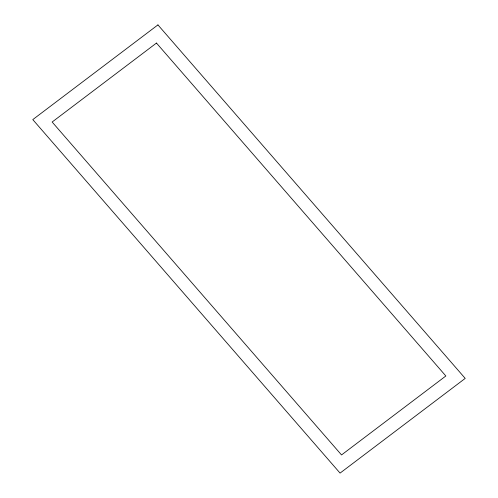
<?xml version="1.0" encoding="UTF-8"?>
<svg xmlns="http://www.w3.org/2000/svg" width="498" height="498" viewBox="0 0 498 498"><rect width="100%" height="100%" fill="white"/><g stroke="black" fill="none" stroke-linecap="round" stroke-linejoin="round"><path stroke-width="0.75" d="M157.934 24.9L32.793 119.601L340.066 473.1L465.207 378.399L157.934 24.9M156.472 43.058L52.141 122.016L341.528 454.942L445.859 375.984L156.472 43.058"/></g></svg>
